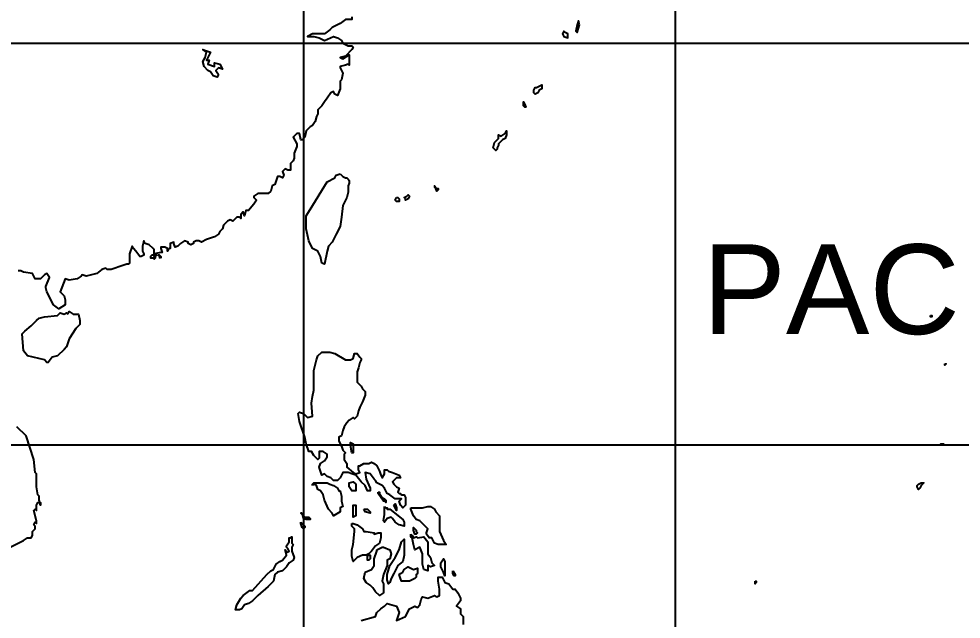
# Model space of a CAD drawing. Header units: millimetres. Extents: x 1844 to 27622, y 2629 to 17869.
# Drawn here: x 22207 to 24835, y 8573 to 10247 of the extents above; entities that cross this region are included whole.
import ezdxf
from ezdxf.enums import TextEntityAlignment as Align

# ---------------------------------------------------------------- set-up
doc = ezdxf.new("R2010")
doc.units = ezdxf.units.MM
for name, color, linetype in [('COUNTRY', 212, 'Continuous'), ('MINOR_LAKE', 7, 'Continuous'), ('OCEAN NAMES', 7, 'Continuous'), ('网格线', 251, 'Continuous')]:
    doc.layers.add(name, color=color, linetype=linetype)
doc.styles.add('ARIAL', font='arial.ttf')

msp = doc.modelspace()

# ---------------------------------------------------------------- linework, layer by layer
at = {"layer": 'COUNTRY', "linetype": 'Continuous', "lineweight": -3}
for points in [[(23136.3, 10252), (23136.3, 10244.7), (23118.1, 10244.7), (23103.5, 10233.8), (23088.9, 10226.5), (23081.6, 10222.8), (23074.3, 10215.5), (23059.7, 10204.6), (23041.4, 10204.6), (23026.8, 10204.6), (23012.2, 10197.3), (23030.5, 10197.3), (23045.1, 10193.6), (23059.7, 10186.3), (23085.2, 10197.3), (23096.2, 10193.6), (23107.1, 10186.3), (23110.8, 10179), (23118.1, 10175.4), (23125.4, 10171.7), (23136.3, 10171.7), (23140, 10168.1), (23136.3, 10160.8), (23118.1, 10142.5), (23103.5, 10138.9), (23110.8, 10135.2), (23129, 10146.2), (23129, 10127.9), (23129, 10117), (23125.4, 10120.6), (23118.1, 10117), (23103.5, 10113.3), (23103.5, 10109.7), (23110.8, 10095.1), (23107.1, 10076.9), (23103.5, 10073.2), (23103.5, 10051.3), (23096.2, 10033.1), (23088.9, 10036.7), (23085.2, 10044), (23077.9, 10040.4), (23067, 10025.8), (23059.7, 10014.8), (23052.4, 10003.9), (23048.7, 10000.2), (23041.4, 9992.9), (23041.4, 9982), (23037.8, 9974.7), (23034.1, 9960.1), (23026.8, 9949.1), (23019.5, 9945.5), (23008.6, 9934.5), (23004.9, 9916.3), (22997.6, 9909), (22994, 9909), (22990.3, 9927.2), (22983, 9927.2), (22972.1, 9916.3), (22983, 9898), (22983, 9890.7), (22975.7, 9872.5), (22975.7, 9865.2), (22975.7, 9857.9), (22972.1, 9850.6), (22968.4, 9846.9), (22964.8, 9843.3), (22964.8, 9836), (22964.8, 9828.7), (22964.8, 9825), (22957.5, 9825), (22950.2, 9828.7), (22942.9, 9821.4), (22946.5, 9810.4), (22942.9, 9803.1), (22935.6, 9806.8), (22928.3, 9806.8), (22921, 9784.9), (22913.7, 9781.2), (22910, 9766.6), (22902.7, 9759.3), (22884.5, 9759.3), (22873.5, 9759.3), (22862.6, 9752), (22862.6, 9748.4), (22869.9, 9741.1), (22862.6, 9730.1), (22848, 9711.9), (22840.7, 9711.9), (22837, 9697.3), (22833.4, 9708.2), (22826.1, 9700.9), (22826.1, 9690), (22822.4, 9693.6), (22815.1, 9693.6), (22804.2, 9682.7), (22796.9, 9686.3), (22789.6, 9682.7), (22778.6, 9671.7), (22775, 9660.8), (22767.7, 9653.5), (22764, 9646.2), (22753.1, 9638.9), (22731.2, 9631.6), (22716.6, 9624.3), (22709.3, 9627.9), (22702, 9627.9), (22694.7, 9624.3), (22694.7, 9620.6), (22687.4, 9617), (22680.1, 9620.6), (22680.1, 9624.3), (22669.2, 9627.9), (22658.2, 9620.6), (22650.9, 9613.3), (22643.6, 9609.7), (22640, 9620.6), (22640, 9624.3), (22629, 9620.6), (22629, 9606), (22625.4, 9606)], [(23771.3, 10230.1), (23767.7, 10241.1), (23764, 10230.1), (23760.4, 10211.9), (23764, 10208.2), (23771.3, 10230.1)], [(23731.2, 10208.2), (23727.5, 10211.9), (23723.9, 10204.6), (23727.5, 10197.3), (23738.5, 10193.6), (23738.5, 10204.6), (23731.2, 10208.2)], [(23650.9, 10055), (23665.5, 10062.3), (23665.5, 10058.6), (23665.5, 10051.3), (23658.2, 10047.7), (23654.6, 10040.4), (23647.3, 10036.7), (23647.3, 10036.7), (23643.6, 10040.4), (23643.6, 10047.7), (23647.3, 10055), (23650.9, 10055)], [(23618.1, 10007.5), (23621.7, 10000.2), (23618.1, 10000.2), (23614.4, 10003.9), (23614.4, 10011.2), (23614.4, 10014.8), (23618.1, 10007.5), (23618.1, 10007.5)], [(23541.4, 9909), (23545.1, 9912.6), (23545.1, 9923.6), (23552.4, 9919.9), (23563.3, 9927.2), (23567, 9934.5), (23567, 9923.6), (23563.3, 9912.6), (23556, 9909), (23545.1, 9898), (23545.1, 9894.4), (23541.4, 9887.1), (23541.4, 9883.4), (23537.8, 9879.8), (23530.5, 9887.1), (23534.1, 9901.7), (23541.4, 9909)], [(23103.5, 9814.1), (23110.8, 9806.8), (23118.1, 9803.1), (23121.7, 9803.1), (23125.4, 9799.5), (23129, 9795.8), (23129, 9788.5), (23125.4, 9781.2), (23125.4, 9773.9), (23125.4, 9763), (23121.7, 9748.4), (23110.8, 9726.5), (23107.1, 9693.6), (23103.5, 9668.1), (23092.5, 9646.2), (23081.6, 9624.3), (23070.6, 9613.3), (23067, 9598.8), (23059.7, 9562.3), (23052.4, 9565.9), (23048.7, 9584.2), (23041.4, 9598.8), (23026.8, 9606), (23015.9, 9627.9), (23008.6, 9660.8), (23008.6, 9682.7), (23008.6, 9697.3), (23019.5, 9715.5), (23067, 9792.2), (23088.9, 9803.1), (23092.5, 9810.4), (23103.5, 9814.1)], [(23369.9, 9777.6), (23366.2, 9781.2), (23366.2, 9777.6), (23369.9, 9773.9), (23377.2, 9773.9), (23377.2, 9770.3), (23373.5, 9766.6), (23369.9, 9773.9), (23369.9, 9777.6)], [(23285.9, 9744.7), (23282.3, 9748.4), (23289.6, 9752), (23293.2, 9755.7), (23296.9, 9752), (23293.2, 9744.7), (23285.9, 9741.1), (23285.9, 9744.7)], [(23260.4, 9748.4), (23264, 9748.4), (23267.7, 9744.7), (23267.7, 9737.4), (23267.7, 9737.4), (23260.4, 9737.4), (23256.7, 9741.1), (23260.4, 9748.4)], [(22625.4, 9606), (22621.7, 9598.8), (22621.7, 9602.4), (22621.7, 9606), (22614.4, 9609.7), (22603.5, 9609.7), (22603.5, 9606), (22603.5, 9606), (22603.5, 9606), (22607.1, 9595.1), (22603.5, 9595.1), (22585.2, 9591.5), (22585.2, 9598.8), (22585.2, 9602.4), (22581.6, 9606), (22570.6, 9617), (22559.7, 9620.6), (22556, 9627.9), (22552.4, 9613.3), (22552.4, 9598.8), (22556, 9591.5), (22556, 9587.8), (22548.7, 9584.2), (22545.1, 9584.2), (22534.1, 9598.8), (22526.8, 9606), (22523.2, 9613.3), (22515.9, 9591.5), (22515.9, 9580.5), (22515.9, 9576.9), (22515.9, 9565.9), (22512.2, 9562.3), (22508.6, 9562.3), (22486.7, 9555), (22475.7, 9551.3), (22464.8, 9547.7), (22453.8, 9547.7), (22450.2, 9551.3), (22439.2, 9547.7), (22424.6, 9536.7), (22410, 9533.1), (22395.4, 9529.4), (22384.5, 9533.1), (22380.8, 9529.4), (22369.9, 9522.1), (22348, 9518.5), (22337, 9522.1), (22322.4, 9485.6), (22333.4, 9474.7), (22337, 9463.7), (22337, 9449.1), (22318.8, 9438.2), (22304.2, 9449.1), (22285.9, 9485.6), (22282.3, 9496.6), (22282.3, 9500.2), (22293.2, 9525.8), (22285.9, 9536.7), (22278.6, 9533.1), (22267.7, 9522.1), (22253.1, 9522.1), (22249.4, 9529.4), (22245.8, 9536.7), (22220.2, 9540.4), (22212.9, 9544), (22205.6, 9544)], [(22588.9, 9591.5), (22585.2, 9587.8), (22577.9, 9587.8), (22574.3, 9584.2), (22574.3, 9580.5), (22577.9, 9580.5), (22577.9, 9580.5), (22581.6, 9580.5), (22585.2, 9584.2), (22585.2, 9576.9), (22588.9, 9580.5), (22588.9, 9584.2), (22588.9, 9587.8), (22588.9, 9587.8), (22592.5, 9587.8), (22588.9, 9591.5)], [(22599.8, 9587.8), (22596.2, 9587.8), (22596.2, 9587.8), (22599.8, 9584.2), (22599.8, 9580.5), (22603.5, 9584.2), (22603.5, 9580.5), (22603.5, 9584.2), (22599.8, 9587.8)], [(22344.3, 9423.6), (22344.3, 9423.6), (22348, 9430.9), (22358.9, 9423.6), (22373.5, 9423.6), (22377.2, 9405.3), (22377.2, 9394.4), (22366.2, 9383.4), (22348, 9354.2), (22340.7, 9332.3), (22333.4, 9325), (22315.1, 9306.8), (22300.5, 9303.1), (22289.6, 9288.5), (22285.9, 9288.5), (22278.6, 9295.8), (22231.2, 9306.8), (22220.2, 9321.4), (22216.6, 9368.8), (22223.9, 9376.1), (22242.1, 9390.7), (22253.1, 9401.7), (22256.7, 9405.3), (22264, 9412.6), (22278.6, 9416.3), (22315.1, 9419.9), (22322.4, 9427.2), (22333.4, 9423.6), (22340.7, 9427.2), (22344.3, 9423.6)], [(24749.4, 9419.9), (24753.1, 9419.9), (24753.1, 9416.3), (24749.4, 9416.3), (24749.4, 9419.9), (24749.4, 9419.9)], [(23158.2, 9303.1), (23161.9, 9299.5), (23161.9, 9295.8), (23158.2, 9288.5), (23154.6, 9273.9), (23150.9, 9263), (23150.9, 9233.8), (23158.2, 9226.5), (23161.9, 9222.8), (23165.5, 9215.5), (23172.8, 9208.2), (23172.8, 9197.3), (23165.5, 9179), (23158.2, 9164.4), (23154.6, 9153.5), (23150.9, 9138.9), (23143.6, 9131.6), (23140, 9135.2), (23129, 9127.9), (23121.7, 9120.6), (23114.4, 9109.7), (23110.8, 9098.8), (23107.1, 9084.2), (23099.8, 9080.5), (23099.8, 9069.6), (23107.1, 9055), (23110.8, 9044), (23118.1, 9036.7), (23114.4, 9033.1), (23114.4, 9018.5), (23121.7, 9007.5), (23121.7, 8996.6), (23140, 8982), (23147.3, 8978.3), (23158.2, 8982), (23154.6, 8989.3), (23154.6, 9000.2), (23158.2, 9000.2), (23169.2, 9007.5), (23183.7, 9007.5), (23191, 9011.2), (23198.3, 9007.5), (23205.6, 9000.2), (23212.9, 8985.6), (23216.6, 8974.7), (23220.2, 8967.4), (23227.5, 8978.3), (23227.5, 8989.3), (23234.8, 8989.3), (23238.5, 8985.6), (23249.4, 8982), (23267.7, 8974.7), (23271.3, 8967.4), (23260.4, 8967.4), (23249.4, 8956.4), (23253.1, 8949.1), (23260.4, 8941.8), (23267.7, 8938.2), (23264, 8927.2), (23267.7, 8923.6), (23271.3, 8923.6), (23275, 8919.9), (23282.3, 8919.9), (23285.9, 8912.6), (23285.9, 8890.7), (23278.6, 8883.4), (23271.3, 8890.7), (23267.7, 8901.7), (23275, 8909), (23271.3, 8909), (23256.7, 8909), (23242.1, 8919.9), (23234.8, 8923.6), (23227.5, 8938.2), (23220.2, 8945.5), (23205.6, 8952.8), (23202, 8960.1), (23198.3, 8963.7), (23187.4, 8978.3), (23172.8, 8982), (23176.4, 8963.7), (23187.4, 8938.2), (23187.4, 8930.9), (23180.1, 8930.9), (23172.8, 8945.5), (23161.9, 8956.4), (23147.3, 8974.7), (23136.3, 8978.3), (23125.4, 8982), (23110.8, 8982), (23103.5, 8967.4), (23096.2, 8960.1), (23085.2, 8960.1), (23077.9, 8967.4), (23067, 8971), (23059.7, 8978.3), (23052.4, 8974.7), (23048.7, 8985.6), (23045.1, 8996.6), (23048.7, 9007.5), (23059.7, 9014.8), (23067, 9025.8), (23067, 9033.1), (23056, 9040.4), (23045.1, 9040.4), (23045.1, 9022.1), (23041.4, 9018.5), (23030.5, 9029.4), (23023.2, 9040.4), (23015.9, 9040.4), (23008.6, 9062.3), (23004.9, 9080.5), (22990.3, 9124.3), (22986.7, 9146.2), (22990.3, 9149.8), (23001.3, 9146.2), (23012.2, 9135.2), (23026.8, 9138.9), (23023.2, 9175.4), (23026.8, 9193.6), (23030.5, 9211.9), (23030.5, 9233.8), (23030.5, 9252), (23030.5, 9266.6), (23037.8, 9295.8), (23041.4, 9306.8), (23052.4, 9317.7), (23059.7, 9317.7), (23074.3, 9317.7), (23088.9, 9314.1), (23118.1, 9295.8), (23132.7, 9295.8), (23140, 9299.5), (23143.6, 9314.1), (23150.9, 9314.1), (23158.2, 9303.1)], [(24789.6, 9284.9), (24793.2, 9284.9), (24793.2, 9284.9), (24789.6, 9281.2), (24789.6, 9281.2), (24789.6, 9281.2), (24789.6, 9284.9)], [(22183.7, 8773.9), (22220.2, 8792.2), (22231.2, 8799.5), (22242.1, 8799.5), (22245.8, 8806.8), (22245.8, 8817.7), (22253.1, 8825), (22253.1, 8832.3), (22249.4, 8836), (22253.1, 8843.3), (22256.7, 8839.6), (22256.7, 8846.9), (22249.4, 8876.1), (22253.1, 8879.8), (22256.7, 8876.1), (22256.7, 8890.7), (22260.4, 8898), (22267.7, 8898), (22267.7, 8890.7), (22264, 8905.3), (22264, 8916.3), (22260.4, 8919.9), (22256.7, 8941.8), (22256.7, 8956.4), (22256.7, 8963.7), (22256.7, 8978.3), (22253.1, 8982), (22249.4, 9018.5), (22227.5, 9084.2), (22202, 9109.7)], [(23132.7, 9058.6), (23132.7, 9065.9), (23140, 9062.3), (23140, 9036.7), (23136.3, 9036.7), (23132.7, 9058.6)], [(24782.3, 9062.3), (24785.9, 9062.3), (24785.9, 9058.6), (24778.6, 9058.6), (24778.6, 9062.3), (24782.3, 9062.3), (24782.3, 9062.3), (24782.3, 9062.3)], [(23026.8, 8945.5), (23026.8, 8949.1), (23030.5, 8952.8), (23067, 8952.8), (23074.3, 8949.1), (23085.2, 8945.5), (23096.2, 8938.2), (23099.8, 8930.9), (23103.5, 8930.9), (23107.1, 8916.3), (23107.1, 8901.7), (23110.8, 8887.1), (23103.5, 8883.4), (23103.5, 8872.5), (23085.2, 8861.5), (23081.6, 8868.8), (23070.6, 8879.8), (23059.7, 8905.3), (23056, 8919.9), (23048.7, 8930.9), (23041.4, 8934.5), (23037.8, 8945.5), (23030.5, 8949.1), (23026.8, 8945.5)], [(23129, 8941.8), (23129, 8941.8), (23129, 8952.8), (23140, 8956.4), (23147.3, 8949.1), (23147.3, 8945.5), (23147.3, 8930.9), (23136.3, 8930.9), (23129, 8941.8)], [(24723.9, 8952.8), (24731.2, 8952.8), (24727.5, 8949.1), (24723.9, 8945.5), (24720.2, 8938.2), (24716.6, 8934.5), (24712.9, 8941.8), (24712.9, 8945.5), (24716.6, 8949.1), (24723.9, 8952.8)], [(23209.3, 8927.2), (23212.9, 8927.2), (23212.9, 8923.6), (23220.2, 8912.6), (23227.5, 8909), (23231.2, 8905.3), (23231.2, 8898), (23231.2, 8901.7), (23223.9, 8901.7), (23209.3, 8923.6), (23209.3, 8927.2)], [(23140, 8879.8), (23140, 8890.7), (23147.3, 8890.7), (23147.3, 8861.5), (23140, 8857.9), (23140, 8865.2), (23140, 8879.8)], [(23227.5, 8887.1), (23231.2, 8883.4), (23234.8, 8883.4), (23234.8, 8879.8), (23242.1, 8879.8), (23278.6, 8850.6), (23282.3, 8843.3), (23282.3, 8832.3), (23267.7, 8836), (23256.7, 8843.3), (23249.4, 8854.2), (23245.8, 8857.9), (23234.8, 8854.2), (23227.5, 8843.3), (23223.9, 8846.9), (23227.5, 8865.2), (23227.5, 8887.1)], [(23253.1, 8890.7), (23256.7, 8894.4), (23260.4, 8883.4), (23260.4, 8876.1), (23260.4, 8876.1), (23253.1, 8890.7)], [(23300.5, 8883.4), (23304.2, 8883.4), (23333.4, 8883.4), (23348, 8887.1), (23355.3, 8887.1), (23366.2, 8879.8), (23369.9, 8872.5), (23380.8, 8861.5), (23380.8, 8850.6), (23380.8, 8828.7), (23380.8, 8817.7), (23391.8, 8792.2), (23399.1, 8781.2), (23377.2, 8781.2), (23366.2, 8784.9), (23358.9, 8799.5), (23351.6, 8799.5), (23344.3, 8810.4), (23344.3, 8814.1), (23348, 8825), (23344.3, 8828.7), (23326.1, 8846.9), (23315.1, 8850.6), (23307.8, 8861.5), (23300.5, 8879.8), (23300.5, 8883.4)], [(22997.6, 8868.8), (22994, 8868.8), (23004.9, 8857.9), (23015.9, 8857.9), (23019.5, 8854.2), (23019.5, 8850.6), (23008.6, 8850.6), (23001.3, 8854.2), (22997.6, 8868.8)], [(23169.2, 8879.8), (23172.8, 8879.8), (23180.1, 8879.8), (23183.7, 8876.1), (23187.4, 8872.5), (23187.4, 8868.8), (23172.8, 8872.5), (23169.2, 8879.8)], [(22994, 8843.3), (23001.3, 8836), (23004.9, 8832.3), (23004.9, 8828.7), (23001.3, 8825), (22997.6, 8828.7), (22994, 8839.6), (22994, 8843.3)], [(23136.3, 8839.6), (23140, 8839.6), (23150.9, 8836), (23165.5, 8825), (23169.2, 8817.7), (23176.4, 8817.7), (23198.3, 8814.1), (23198.3, 8810.4), (23209.3, 8814.1), (23216.6, 8814.1), (23216.6, 8799.5), (23212.9, 8784.9), (23202, 8777.6), (23191, 8763), (23183.7, 8755.7), (23176.4, 8752), (23165.5, 8752), (23150.9, 8744.7), (23140, 8733.8), (23136.3, 8748.4), (23136.3, 8766.6), (23140, 8781.2), (23143.6, 8817.7), (23143.6, 8825), (23136.3, 8832.3), (23136.3, 8839.6)], [(22964.8, 8799.5), (22968.4, 8803.1), (22968.4, 8803.1), (22968.4, 8784.9), (22972.1, 8781.2), (22968.4, 8773.9), (22968.4, 8763), (22975.7, 8744.7), (22972.1, 8737.4), (22961.1, 8730.1), (22953.8, 8719.2), (22942.9, 8708.2), (22928.3, 8704.6), (22921, 8697.3), (22917.3, 8679), (22902.7, 8664.4), (22873.5, 8638.9), (22858.9, 8624.3), (22848, 8617), (22837, 8613.3), (22829.7, 8602.4), (22822.4, 8598.8), (22811.5, 8598.8), (22815.1, 8613.3), (22826.1, 8631.6), (22833.4, 8638.9), (22851.6, 8653.5), (22858.9, 8653.5), (22899.1, 8697.3), (22910, 8708.2), (22917.3, 8711.9), (22924.6, 8726.5), (22935.6, 8733.8), (22942.9, 8737.4), (22953.8, 8752), (22950.2, 8766.6), (22953.8, 8759.3), (22961.1, 8763), (22957.5, 8770.3), (22953.8, 8773.9), (22953.8, 8777.6), (22961.1, 8788.5), (22961.1, 8799.5), (22964.8, 8799.5)], [(23300.5, 8810.4), (23304.2, 8806.8), (23307.8, 8799.5), (23315.1, 8803.1), (23318.8, 8799.5), (23337, 8803.1), (23348, 8788.5), (23348, 8755.7), (23355.3, 8744.7), (23358.9, 8730.1), (23366.2, 8722.8), (23355.3, 8719.2), (23348, 8722.8), (23348, 8708.2), (23337, 8711.9), (23333.4, 8726.5), (23333.4, 8755.7), (23326.1, 8773.9), (23311.5, 8766.6), (23307.8, 8781.2), (23304.2, 8799.5), (23300.5, 8803.1), (23300.5, 8810.4)], [(23307.8, 8821.4), (23307.8, 8828.7), (23315.1, 8821.4), (23315.1, 8817.7), (23318.8, 8814.1), (23315.1, 8810.4), (23311.5, 8810.4), (23307.8, 8821.4)], [(23278.6, 8792.2), (23282.3, 8795.8), (23282.3, 8788.5), (23282.3, 8781.2), (23282.3, 8752), (23278.6, 8733.8), (23264, 8722.8), (23253.1, 8700.9), (23245.8, 8686.3), (23242.1, 8675.4), (23238.5, 8671.7), (23234.8, 8682.7), (23234.8, 8697.3), (23242.1, 8722.8), (23256.7, 8744.7), (23267.7, 8766.6), (23275, 8788.5), (23278.6, 8792.2)], [(23205.6, 8766.6), (23220.2, 8773.9), (23223.9, 8773.9), (23242.1, 8766.6), (23245.8, 8755.7), (23242.1, 8741.1), (23234.8, 8737.4), (23234.8, 8722.8), (23223.9, 8697.3), (23220.2, 8679), (23223.9, 8671.7), (23223.9, 8660.8), (23223.9, 8646.2), (23212.9, 8638.9), (23202, 8649.8), (23194.7, 8660.8), (23187.4, 8668.1), (23176.4, 8675.4), (23169.2, 8686.3), (23172.8, 8704.6), (23191, 8711.9), (23198.3, 8722.8), (23198.3, 8741.1), (23205.6, 8763), (23205.6, 8766.6)], [(23183.7, 8752), (23187.4, 8752), (23187.4, 8741.1), (23183.7, 8737.4), (23180.1, 8737.4), (23180.1, 8744.7), (23180.1, 8752), (23183.7, 8752)], [(23384.5, 8719.2), (23384.5, 8730.1), (23391.8, 8741.1), (23395.4, 8733.8), (23395.4, 8697.3), (23395.4, 8693.6), (23391.8, 8704.6), (23388.1, 8711.9), (23384.5, 8719.2)], [(23267.7, 8697.3), (23267.7, 8697.3), (23271.3, 8700.9), (23278.6, 8704.6), (23282.3, 8711.9), (23293.2, 8719.2), (23307.8, 8711.9), (23318.8, 8715.5), (23318.8, 8700.9), (23315.1, 8697.3), (23315.1, 8690), (23311.5, 8686.3), (23296.9, 8679), (23275, 8679), (23271.3, 8686.3), (23267.7, 8697.3)], [(23417.3, 8708.2), (23424.6, 8697.3), (23424.6, 8693.6), (23421, 8693.6), (23417.3, 8700.9), (23417.3, 8708.2)], [(23161.9, 8569.6), (23202, 8580.5), (23205.6, 8591.5), (23216.6, 8602.4), (23227.5, 8609.7), (23234.8, 8617), (23260.4, 8609.7), (23267.7, 8591.5), (23260.4, 8569.6), (23285.9, 8580.5), (23296.9, 8602.4), (23311.5, 8609.7), (23318.8, 8606), (23326.1, 8613.3), (23329.7, 8627.9), (23333.4, 8635.2), (23348, 8631.6), (23366.2, 8638.9), (23373.5, 8635.2), (23380.8, 8638.9), (23380.8, 8657.1), (23377.2, 8679), (23377.2, 8686.3)], [(23377.2, 8686.3), (23377.2, 8690), (23388.1, 8690), (23395.4, 8675.4), (23406.4, 8671.7), (23417.3, 8657.1), (23424.6, 8657.1), (23431.9, 8646.2), (23439.2, 8631.6), (23439.2, 8624.3), (23428.3, 8609.7), (23439.2, 8602.4), (23439.2, 8587.8), (23446.5, 8580.5), (23446.5, 8558.6)], [(24260.4, 8679), (24264, 8679), (24264, 8675.4), (24260.4, 8671.7), (24260.4, 8675.4), (24260.4, 8679)]]:
    msp.add_lwpolyline(points, dxfattribs=at)
at = {"layer": 'MINOR_LAKE', "linetype": 'Continuous', "lineweight": -3}
msp.add_lwpolyline([(22764, 10091.5), (22760.4, 10084.2), (22749.4, 10087.8), (22742.1, 10098.8), (22734.8, 10102.4), (22723.9, 10113.3), (22720.2, 10127.9), (22727.5, 10138.9), (22731.2, 10153.5), (22720.2, 10160.8), (22731.2, 10157.1), (22742.1, 10153.5), (22731.2, 10131.6), (22738.5, 10131.6), (22734.8, 10120.6), (22753.1, 10113.3), (22753.1, 10124.3), (22767.7, 10120.6), (22775, 10106), (22764, 10109.7), (22756.7, 10102.4), (22764, 10091.5)], dxfattribs=at)
at = {"layer": '网格线', "linetype": 'Continuous'}
for points in [[(23001.3, 17638.9), (23001.3, 2828.7)], [(24037.8, 17638.9), (24037.8, 2828.7)], [(2271.3, 10179), (27147.3, 10179)], [(27147.3, 9058.6), (2271.3, 9058.6)]]:
    msp.add_lwpolyline(points, dxfattribs=at)

# ---------------------------------------------------------------- texts
at = {"layer": 'OCEAN NAMES', "linetype": 'Continuous', "style": 'ARIAL'}
msp.add_text('PACIFIC OCEAN', height=250, dxfattribs=at).set_placement((25471.8, 9493), align=Align.MIDDLE_CENTER)

doc.saveas('drawing.dxf')
